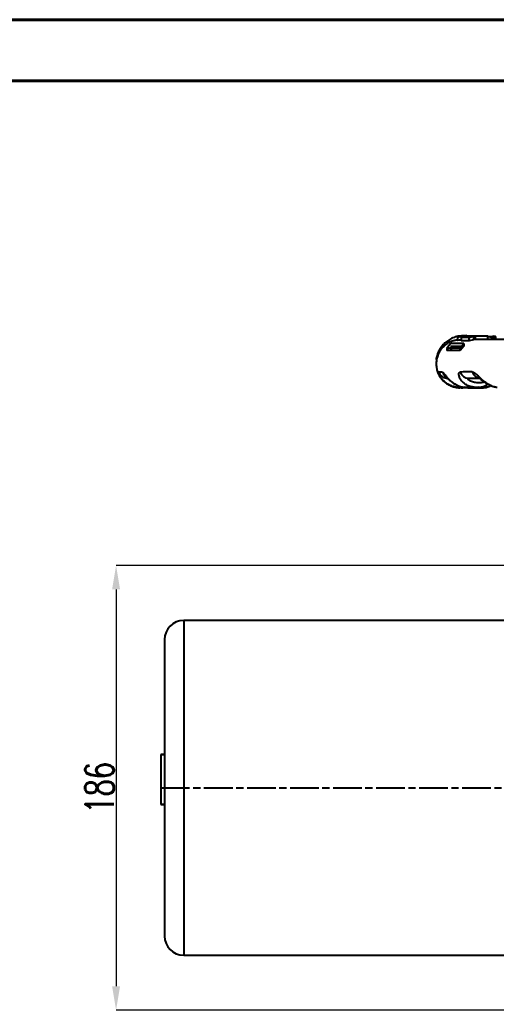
# Model space of a CAD drawing. Header units: millimetres. Extents: x 2404 to 4548, y 1024 to 2541.
# Drawn here: x 3567.4 to 3766.8, y 2126.4 to 2540.6 of the extents above; entities that cross this region are included whole.
import ezdxf

# ---------------------------------------------------------------- set-up
doc = ezdxf.new("R2010")
doc.units = ezdxf.units.MM
doc.linetypes.add('AM_ISO08W050', pattern=[18, 12, -1.5, 3, -1.5])
for name, color, linetype, lineweight in [('AM_5', 3, 'Continuous', 25), ('AM_7', 4, 'AM_ISO08W050', 25), ('AM_BOR', 7, 'Continuous', 50), ('粗实线', 7, 'Continuous', 40)]:
    doc.layers.add(name, color=color, linetype=linetype, lineweight=lineweight)
doc.styles.add('SLDTEXTSTYLE1', font='txt.shx', dxfattribs={"width": 0.7, "bigfont": 'gbcbig.shx'})
doc.dimstyles.new('SLDDIMSTYLE12$0', dxfattribs={"dimtxt": 12, "dimasz": 10, "dimexe": 0, "dimexo": 0.0625, "dimgap": 0.875, "dimtad": 1, "dimdec": 1, "dimlfac": 1.8, "dimrnd": 1e-09, "dimzin": 12, "dimdsep": 46, "dimtxsty": 'SLDTEXTSTYLE1', "dimcen": 0.09, "dimdle": 8.16, "dimclrd": 3, "dimclre": 3, "dimadec": 0, "dimazin": 3, "dimtfac": 1, "dimtdec": 1, "dimtofl": 0, "dimtmove": 0, "dimatfit": 3, "dimfxl": 0, "dimfrac": 2, "dimtolj": 1, "dimlwd": 5, "dimlwe": 5, "dimarcsym": 0})

# ---------------------------------------------------------------- blocks, each defined once
blk = doc.blocks.new('rA3')
at = {"layer": '粗实线'}
for p, q in [((753.384, 421.26), (333.384, 421.26)), ((748.384, 416.26), (358.384, 416.26))]:
    blk.add_line(p, q, dxfattribs=at)
blk = doc.blocks.new('*D46')
at = {"layer": 'AM_5', "color": 3, "lineweight": 5, "transparency": 16777216}
blk.add_line((3776.94, 2312.36), (3607.72, 2312.36), dxfattribs=at)
at = {"layer": 'AM_5', "color": 3, "linetype": 'Continuous', "lineweight": 5, "transparency": 16777216}
for p, q in [((3607.72, 2302.36), (3607.72, 2136.36)), ((3776.94, 2126.36), (3607.72, 2126.36))]:
    blk.add_line(p, q, dxfattribs=at)
at = {"layer": 'AM_5', "color": 3, "transparency": 16777216}
for points in [[(3606.06, 2302.36), (3609.39, 2302.36), (3607.72, 2312.36)], [(3606.06, 2136.36), (3609.39, 2136.36), (3607.72, 2126.36)]]:
    blk.add_solid(points, dxfattribs=at)
at = {"layer": 'Defpoints', "color": 0, "transparency": 16777216}
for p in [(3777, 2312.36), (3607.72, 2126.36), (3777, 2126.36)]:
    blk.add_point(p, dxfattribs=at)
at = {"layer": 'AM_5', "color": 0, "transparency": 16777216, "insert": (3600.85, 2219.36), "char_height": 12, "attachment_point": 5, "rotation": 90, "style": 'SLDTEXTSTYLE1'}
blk.add_mtext('\\A1;186', dxfattribs=at)

msp = doc.modelspace()

# ---------------------------------------------------------------- linework, layer by layer
at = {"color": 7, "linetype": 'Continuous', "lineweight": 25}
for p, q in [((3752.108, 2408.213), (3750.517, 2407.847)), ((3750.695, 2407.851), (3750.517, 2407.847)), ((3750.517, 2407.847), (3750.517, 2406.442)), ((3750.695, 2407.851), (3753.198, 2408.345)), ((3750.695, 2406.445), (3750.695, 2407.851)), ((3752.069, 2406.606), (3750.695, 2406.445)), ((3752.299, 2408.411), (3750.907, 2408.187)), ((3752.108, 2408.213), (3750.907, 2408.187)), ((3751.935, 2406.544), (3751.258, 2406.536)), ((3753.931, 2408.221), (3752.069, 2407.606)), ((3755.425, 2407.643), (3752.069, 2407.606)), ((3752.069, 2407.606), (3752.069, 2406.262)), ((3753.459, 2408.435), (3752.299, 2408.411)), ((3753.198, 2408.345), (3754.385, 2408.487)), ((3753.483, 2408.438), (3753.459, 2408.435)), ((3754.209, 2408.484), (3753.483, 2408.438)), ((3757.27, 2408.254), (3753.931, 2408.221)), ((3754.385, 2408.487), (3754.209, 2408.484)), ((3755.425, 2407.643), (3757.27, 2408.254)), ((3755.425, 2406.29), (3755.425, 2407.643)), ((3757.27, 2406.72), (3755.425, 2406.29)), ((3757.956, 2407.817), (3757.231, 2408.005)), ((3757.27, 2408.254), (3757.27, 2406.72)), ((3757.813, 2408.206), (3757.289, 2408.25)), ((3757.309, 2408.284), (3757.474, 2408.265)), ((3757.956, 2407.407), (3757.592, 2407.547)), ((3757.956, 2408.259), (3757.956, 2406.792)), ((3763.196, 2408.296), (3765.129, 2407.662)), ((3763.196, 2406.825), (3763.196, 2408.296)), ((3763.858, 2408.079), (3765.306, 2408.073)), ((3765.129, 2407.662), (3765.129, 2406.834)), ((3765.129, 2407.098), (3765.517, 2406.889)), ((3765.517, 2406.889), (3765.129, 2406.883)), ((3765.59, 2408.239), (3765.306, 2408.073)), ((3765.306, 2408.073), (3765.306, 2407.003)), ((3765.59, 2408.239), (3766.316, 2408.236)), ((3765.59, 2406.837), (3765.59, 2408.239)), ((3766.615, 2407.91), (3766.316, 2408.236)), ((3766.316, 2408.236), (3766.316, 2406.84)), ((3766.615, 2406.841), (3766.615, 2407.91)), ((3743.425, 2402.345), (3743.425, 2403.251)), ((3747.638, 2405.116), (3746.091, 2403.142)), ((3746.091, 2403.142), (3746.091, 2402.196)), ((3747.379, 2402.221), (3749.035, 2404.091)), ((3750.695, 2406.445), (3750.517, 2406.442)), ((3751.707, 2403.242), (3753.205, 2405.197)), ((3753.205, 2404.124), (3751.707, 2402.243)), ((3751.707, 2402.243), (3751.707, 2403.242)), ((3755.425, 2406.29), (3752.069, 2406.262)), ((3753.205, 2405.197), (3753.205, 2404.124)), ((3742.279, 2401.056), (3741.683, 2398.91)), ((3741.683, 2398.91), (3741.683, 2398.559)), ((3741.834, 2398.559), (3741.683, 2398.559)), ((3742.279, 2400.163), (3742.062, 2399.381)), ((3742.29, 2401.079), (3742.279, 2401.056)), ((3742.279, 2400.163), (3742.279, 2401.056)), ((3742.29, 2400.186), (3742.279, 2400.163)), ((3742.29, 2400.186), (3742.29, 2401.079)), ((3755.272, 2390.678), (3760.182, 2390.705)), ((3755.272, 2390.678), (3760.301, 2390.675)), ((3750.685, 2386.746), (3750.597, 2386.751)), ((3750.604, 2386.758), (3750.639, 2386.768)), ((3750.62, 2386.762), (3750.677, 2386.73)), ((3750.639, 2386.768), (3750.685, 2386.793)), ((3750.729, 2386.758), (3750.685, 2386.793)), ((3750.729, 2386.758), (3750.686, 2386.746)), ((3750.997, 2386.725), (3750.97, 2386.758)), ((3751.676, 2386.75), (3753.59, 2386.821)), ((3752.917, 2386.84), (3753.399, 2386.945)), ((3754.815, 2386.679), (3754.113, 2386.823)), ((3754.902, 2386.669), (3754.738, 2386.704)), ((3754.815, 2386.679), (3754.738, 2386.704)), ((3754.859, 2386.678), (3754.815, 2386.679)), ((3755.431, 2386.69), (3754.902, 2386.669)), ((3755.428, 2386.67), (3755.806, 2386.619)), ((3757.575, 2386.771), (3755.431, 2386.69)), ((3757.481, 2386.854), (3757.659, 2386.882)), ((3759.165, 2386.91), (3757.576, 2386.844)), ((3757.576, 2386.844), (3757.659, 2386.882)), ((3758.555, 2386.796), (3758.908, 2386.862)), ((3759.252, 2386.636), (3760.454, 2386.684)), ((3759.853, 2386.589), (3760.149, 2386.587)), ((3776.999, 2289.361), (3635.999, 2289.362)), ((3626.499, 2233.29), (3627.999, 2233.29)), ((3626.499, 2233.29), (3626.499, 2212.556)), ((3627.999, 2233.29), (3626.499, 2233.29)), ((3626.499, 2233.29), (3626.499, 2233.29)), ((3626.499, 2212.556), (3627.999, 2212.556)), ((3626.499, 2212.556), (3626.499, 2212.323)), ((3626.499, 2212.323), (3627.999, 2212.323)), ((3635.999, 2149.362), (3776.999, 2149.361))]:
    msp.add_line(p, q, dxfattribs=at)
at = {"color": 7, "linetype": 'Continuous', "lineweight": 25, "flags": 128}
msp.add_lwpolyline([(3635.999, 2289.362), (3635.999, 2289.184), (3635.999, 2288.649), (3635.999, 2287.762), (3635.999, 2286.526), (3635.999, 2284.948), (3635.999, 2283.036), (3635.999, 2280.799), (3635.999, 2278.25), (3635.999, 2275.4), (3635.999, 2272.264), (3635.999, 2268.859), (3635.999, 2265.202), (3635.999, 2261.311), (3635.999, 2257.207), (3635.999, 2252.909), (3635.999, 2248.441), (3635.999, 2243.824), (3635.999, 2239.083), (3635.999, 2234.241), (3635.999, 2229.324), (3635.999, 2224.356), (3635.999, 2219.362), (3635.999, 2214.368), (3635.999, 2209.4), (3635.999, 2204.482), (3635.999, 2199.641), (3635.999, 2194.899), (3635.999, 2190.283), (3635.999, 2185.814), (3635.999, 2181.517), (3635.999, 2177.412), (3635.999, 2173.522), (3635.999, 2169.864), (3635.999, 2166.459), (3635.999, 2163.324), (3635.999, 2160.474), (3635.999, 2157.924), (3635.999, 2155.688), (3635.999, 2153.775), (3635.999, 2152.197), (3635.999, 2150.962), (3635.999, 2150.074), (3635.999, 2149.54), (3635.999, 2149.362)], dxfattribs=at)
at = {"color": 7, "linetype": 'Continuous', "lineweight": 25}
for centre, radius, start, end in [((3745.647, 2280.74), 112.461, 90.67829, 91.46899), ((3746.495, 2394.578), 3.99, 200.7466, 269.94723), ((3748.049, 2394.592), 3.987, 200.53714, 238.92466), ((3775.392, -1507.098), 3900.426, 90.273673, 90.347423), ((3755.337, 2394.473), 3.796, 198.69099, 269.01094), ((3760.283, 2394.395), 3.692, 197.51104, 268.43264), ((3767.335, 3793.7), 1407.053, 269.518479, 269.594895), ((3635.999, 2281.362), 8, 89.99969, 179.99969), ((3635.999, 2157.362), 8, 179.99969, 269.99969)]:
    msp.add_arc(centre, radius, start, end, dxfattribs=at)
for points, knots in [([(3750.517, 2406.634), (3750.465, 2406.628), (3750.327, 2406.613), (3749.948, 2406.556), (3749.381, 2406.443), (3748.659, 2406.251), (3747.746, 2405.924), (3746.621, 2405.377), (3745.364, 2404.529), (3744.135, 2403.367), (3743.084, 2401.951), (3742.291, 2400.356), (3741.792, 2398.642), (3741.603, 2396.866), (3741.732, 2395.083), (3742.174, 2393.352), (3742.916, 2391.727), (3743.934, 2390.259), (3745.193, 2388.995), (3746.559, 2388.043), (3747.817, 2387.436), (3748.813, 2387.095), (3749.574, 2386.907), (3750.146, 2386.805), (3750.47, 2386.763), (3750.573, 2386.753), (3750.597, 2386.751)], [0, 0, 0, 0, 0.0148867, 0.0392673, 0.0620584, 0.0873333, 0.1182037, 0.1585511, 0.2087423, 0.2639748, 0.320539, 0.3773811, 0.4342854, 0.491206, 0.5481328, 0.6050646, 0.6620035, 0.7189518, 0.7759064, 0.832816, 0.878701, 0.9113007, 0.9380514, 0.963413, 0.9915051, 1, 1, 1, 1]), ([(3750.904, 2408.187), (3750.472, 2408.105), (3749.374, 2407.895), (3747.733, 2407.183), (3746.027, 2406.111), (3744.559, 2404.801), (3743.791, 2403.751), (3743.425, 2403.251)], [0, 0, 0, 0, 0.1436466, 0.3657796, 0.5794741, 0.7996194, 1, 1, 1, 1]), ([(3757.141, 2408.069), (3757.295, 2408.055), (3757.618, 2408.024), (3757.84, 2407.914), (3757.956, 2407.857)], [0, 0, 0, 0, 0.4794776, 1, 1, 1, 1]), ([(3757.141, 2407.878), (3757.232, 2407.861), (3757.549, 2407.799), (3757.787, 2407.698), (3757.956, 2407.625)], [0, 0, 0, 0, 0.2892723, 1, 1, 1, 1]), ([(3757.141, 2407.72), (3757.213, 2407.701), (3757.499, 2407.624), (3757.761, 2407.481), (3757.956, 2407.375)], [0, 0, 0, 0, 0.2547132, 1, 1, 1, 1]), ([(3757.956, 2408.129), (3757.955, 2408.129), (3757.735, 2408.195), (3757.502, 2408.175), (3757.27, 2408.155)], [0, 0, 0, 0, 0.0059339, 1, 1, 1, 1]), ([(3757.956, 2407.332), (3757.794, 2407.428), (3757.574, 2407.556), (3757.332, 2407.624), (3757.27, 2407.642)], [0, 0, 0, 0, 0.7422142, 1, 1, 1, 1]), ([(3912, 2407.039), (3909.602, 2407.039), (3906.22, 2407.039), (3901.217, 2407.038), (3896.926, 2407.037), (3891.822, 2407.036), (3886.48, 2407.035), (3880.914, 2407.033), (3875.212, 2407.03), (3869.426, 2407.027), (3863.602, 2407.023), (3857.772, 2407.019), (3851.965, 2407.014), (3846.205, 2407.009), (3840.514, 2407.003), (3834.91, 2406.997), (3829.409, 2406.99), (3824.028, 2406.983), (3818.778, 2406.976), (3813.674, 2406.967), (3808.727, 2406.959), (3803.947, 2406.95), (3799.344, 2406.941), (3794.928, 2406.931), (3790.706, 2406.921), (3786.686, 2406.911), (3782.874, 2406.9), (3779.277, 2406.889), (3775.899, 2406.878), (3772.744, 2406.867), (3769.816, 2406.856), (3767.117, 2406.844), (3764.648, 2406.832), (3762.408, 2406.821), (3760.403, 2406.809), (3758.679, 2406.798), (3757.715, 2406.79), (3757.27, 2406.787)], [0, 0, 0, 0, 0.0344071, 0.0485109, 0.0718894, 0.0961605, 0.1221805, 0.149305, 0.1772714, 0.2058697, 0.2349502, 0.2644009, 0.2941371, 0.3240924, 0.3542143, 0.3844599, 0.4147936, 0.445185, 0.4756078, 0.5060385, 0.5364555, 0.5668389, 0.5971695, 0.6274283, 0.6575964, 0.6876542, 0.7175815, 0.7473561, 0.7769545, 0.8063502, 0.8355137, 0.8644114, 0.8930048, 0.921249, 0.9490912, 0.9764687, 1, 1, 1, 1]), ([(3757.281, 2408.276), (3757.435, 2408.281), (3757.621, 2408.286), (3757.8, 2408.234), (3757.831, 2408.225)], [0, 0, 0, 0, 0.8253899, 1, 1, 1, 1]), ([(3763.196, 2408.296), (3762.152, 2408.29), (3760.058, 2408.279), (3758.658, 2408.266), (3757.956, 2408.259)], [0, 0, 0, 0, 0.4988559, 1, 1, 1, 1]), ([(3743.425, 2403.251), (3743.28, 2403.021), (3742.992, 2402.567), (3742.653, 2401.911), (3742.438, 2401.432), (3742.337, 2401.191), (3742.299, 2401.099), (3742.293, 2401.085), (3742.29, 2401.079)], [0, 0, 0, 0, 0.2914797, 0.5750699, 0.8079281, 0.8967748, 0.9490808, 1, 1, 1, 1]), ([(3743.999, 2403.096), (3743.996, 2403.093), (3743.755, 2402.891), (3743.589, 2402.616), (3743.425, 2402.345)], [0, 0, 0, 0, 0.01355435, 1, 1, 1, 1]), ([(3751.707, 2403.242), (3750.578, 2403.224), (3748.338, 2403.189), (3746.836, 2403.157), (3746.091, 2403.142)], [0, 0, 0, 0, 0.5039201, 1, 1, 1, 1]), ([(3753.205, 2405.197), (3752.087, 2405.183), (3749.866, 2405.155), (3748.377, 2405.129), (3747.638, 2405.116)], [0, 0, 0, 0, 0.5034187, 1, 1, 1, 1]), ([(3747.638, 2404.077), (3748.383, 2404.085), (3749.873, 2404.101), (3752.094, 2404.116), (3753.205, 2404.124)], [0, 0, 0, 0, 0.4999998, 1, 1, 1, 1]), ([(3751.707, 2402.243), (3750.586, 2402.235), (3748.346, 2402.22), (3746.842, 2402.204), (3746.091, 2402.196)], [0, 0, 0, 0, 0.5000002, 1, 1, 1, 1]), ([(3750.639, 2386.768), (3750.037, 2386.867), (3748.867, 2387.06), (3747.214, 2387.743), (3745.995, 2388.505), (3745.147, 2389.214), (3744.586, 2389.767), (3744.093, 2390.341), (3743.663, 2390.936), (3743.318, 2391.508), (3742.965, 2392.216), (3742.707, 2392.969), (3742.745, 2393.099), (3742.764, 2393.164)], [0, 0, 0, 0, 0.1284973, 0.2497639, 0.3799902, 0.4410033, 0.4995684, 0.5633982, 0.624473, 0.6884765, 0.7497189, 0.8750081, 1, 1, 1, 1]), ([(3744.315, 2393.193), (3744.431, 2393.131), (3744.664, 2393.006), (3745.317, 2392.111), (3746.048, 2391.179), (3746.758, 2390.393), (3747.53, 2389.629), (3748.422, 2388.897), (3749.412, 2388.252), (3750.467, 2387.683), (3751.879, 2387.113), (3753.048, 2386.921), (3753.65, 2386.823)], [0, 0, 0, 0, 0.1245331, 0.2497204, 0.3746604, 0.4358129, 0.4997369, 0.6193085, 0.6831267, 0.7499061, 0.8713351, 1, 1, 1, 1]), ([(3746.432, 2390.764), (3746.423, 2390.762), (3746.39, 2390.754), (3746.517, 2390.601), (3746.796, 2390.299), (3747.41, 2389.707), (3748.446, 2388.822), (3750.141, 2387.807), (3751.623, 2387.13), (3752.535, 2387.036), (3752.67, 2387.022)], [0, 0, 0, 0, 0.023323, 0.0856596, 0.1580207, 0.2430344, 0.4417407, 0.6789866, 0.9522608, 1, 1, 1, 1]), ([(3747.689, 2389.542), (3747.56, 2389.604), (3747.177, 2389.787), (3746.731, 2390.157), (3746.45, 2390.514), (3746.478, 2390.563), (3746.492, 2390.587)], [0, 0, 0, 0, 0.1407072, 0.4184993, 0.7090977, 1, 1, 1, 1]), ([(3757.481, 2386.854), (3756.914, 2386.952), (3755.812, 2387.143), (3754.3, 2387.825), (3753.228, 2388.587), (3752.519, 2389.296), (3752.073, 2389.85), (3751.709, 2390.426), (3751.428, 2391.022), (3751.245, 2391.596), (3751.133, 2392.305), (3751.222, 2393.061), (3751.568, 2393.192), (3751.742, 2393.257)], [0, 0, 0, 0, 0.12847248, 0.24975174, 0.3799936, 0.44100837, 0.49957067, 0.56339972, 0.6244689, 0.68847721, 0.74971847, 0.87501061, 1, 1, 1, 1]), ([(3761.844, 2389.012), (3761.704, 2388.971), (3760.936, 2388.748), (3759.52, 2388.702), (3757.683, 2388.837), (3756.253, 2389.27), (3755.389, 2389.802), (3755.011, 2390.245), (3754.978, 2390.605), (3755.174, 2390.654), (3755.272, 2390.678)], [0, 0, 0, 0, 0.0426739, 0.2343151, 0.4259587, 0.6169991, 0.7170695, 0.8085352, 0.9042176, 1, 1, 1, 1]), ([(3756.762, 2393.284), (3757.026, 2393.221), (3757.556, 2393.095), (3758.569, 2392.195), (3759.513, 2391.259), (3760.344, 2390.47), (3761.202, 2389.704), (3762.139, 2388.971), (3763.14, 2388.325), (3764.182, 2387.757), (3765.544, 2387.188), (3766.638, 2387), (3767.201, 2386.904)], [0, 0, 0, 0, 0.1245352, 0.2497123, 0.3746683, 0.4358121, 0.4997348, 0.6193036, 0.6831306, 0.7499247, 0.8713728, 1, 1, 1, 1]), ([(3760.397, 2390.546), (3760.352, 2390.533), (3760.199, 2390.489), (3760.132, 2390.414), (3760.235, 2390.243), (3760.509, 2389.999), (3760.85, 2389.727), (3761.314, 2389.379), (3762.403, 2388.604), (3763.985, 2387.742), (3765.599, 2387.124), (3766.4, 2387.051), (3766.594, 2387.033)], [0, 0, 0, 0, 0.0349153, 0.1182998, 0.1932785, 0.2622653, 0.3240599, 0.3768786, 0.4681528, 0.7421421, 0.9372986, 1, 1, 1, 1]), ([(3750.701, 2386.74), (3750.762, 2386.734), (3751.028, 2386.707), (3751.265, 2386.697), (3751.437, 2386.69), (3751.543, 2386.686)], [0, 0, 0, 0, 0.102874, 0.4498624, 1, 1, 1, 1]), ([(3753.546, 2386.883), (3753.522, 2386.876), (3752.63, 2386.585), (3751.667, 2386.673), (3750.729, 2386.758)], [0, 0, 0, 0, 0.0262577, 1, 1, 1, 1]), ([(3752.094, 2386.703), (3752.538, 2386.693), (3753.045, 2386.682), (3753.529, 2386.806), (3753.59, 2386.821)], [0, 0, 0, 0, 0.87522233, 1, 1, 1, 1]), ([(3753.425, 2386.859), (3753.405, 2386.855), (3753.186, 2386.81), (3752.897, 2386.779), (3752.561, 2386.739), (3752.468, 2386.734), (3752.414, 2386.731)], [0, 0, 0, 0, 0.02437842, 0.26552725, 0.57548966, 1, 1, 1, 1]), ([(3753.65, 2386.823), (3754.194, 2386.828), (3755.283, 2386.838), (3756.748, 2386.849), (3757.481, 2386.854)], [0, 0, 0, 0, 0.4993996, 1, 1, 1, 1]), ([(3757.576, 2386.844), (3756.845, 2386.839), (3755.38, 2386.828), (3754.29, 2386.818), (3753.745, 2386.813)], [0, 0, 0, 0, 0.4993996, 1, 1, 1, 1]), ([(3754.836, 2386.764), (3755.121, 2386.767), (3755.794, 2386.774), (3757.035, 2386.785), (3758.091, 2386.793), (3758.589, 2386.796)], [0, 0, 0, 0, 0.2805546, 0.6611713, 1, 1, 1, 1]), ([(3754.902, 2386.669), (3755.533, 2386.664), (3756.798, 2386.653), (3758.433, 2386.642), (3759.252, 2386.636)], [0, 0, 0, 0, 0.499399, 1, 1, 1, 1]), ([(3759.168, 2386.646), (3758.348, 2386.651), (3756.819, 2386.661), (3755.637, 2386.672), (3755.088, 2386.677)], [0, 0, 0, 0, 0.5361807, 1, 1, 1, 1]), ([(3758.908, 2386.862), (3759.965, 2386.956), (3761.594, 2387.101), (3762.98, 2387.937), (3763.466, 2388.231)], [0, 0, 0, 0, 0.6493093, 1, 1, 1, 1]), ([(3760.122, 2386.587), (3760.734, 2386.62), (3761.929, 2386.684), (3763.4, 2387.082), (3764.207, 2387.469), (3764.484, 2387.601)], [0, 0, 0, 0, 0.4074999, 0.7971073, 1, 1, 1, 1]), ([(3760.454, 2386.684), (3760.919, 2386.687), (3762.247, 2386.694), (3763.656, 2387.102), (3764.447, 2387.599), (3764.462, 2387.608)], [0, 0, 0, 0, 0.3456559, 0.9874843, 1, 1, 1, 1]), ([(3627.999, 2281.362), (3627.999, 2281.273), (3627.999, 2281.093), (3627.999, 2279.604), (3627.999, 2277.356), (3627.999, 2274.514), (3627.999, 2271.334), (3627.999, 2267.574), (3627.999, 2263.281), (3627.999, 2258.519), (3627.999, 2253.367), (3627.999, 2247.916), (3627.999, 2241.676), (3627.999, 2234.674), (3627.999, 2227.001), (3627.999, 2219.362), (3627.999, 2211.723), (3627.999, 2204.05), (3627.999, 2197.048), (3627.999, 2190.808), (3627.999, 2185.357), (3627.999, 2180.205), (3627.999, 2175.443), (3627.999, 2171.15), (3627.999, 2167.39), (3627.999, 2164.21), (3627.999, 2161.368), (3627.999, 2159.12), (3627.999, 2157.631), (3627.999, 2157.451), (3627.999, 2157.362)], [0, 0, 0, 0, 0.03881441, 0.07883249, 0.1199761, 0.15188795, 0.18430368, 0.21706425, 0.25, 0.28293574, 0.31569631, 0.34811204, 0.38002389, 0.4211651, 0.46118377, 0.5, 0.53881379, 0.57883249, 0.6199761, 0.65188795, 0.68430368, 0.71706425, 0.75, 0.78293574, 0.81569631, 0.84811204, 0.88002389, 0.9211651, 0.96118438, 1, 1, 1, 1])]:
    msp.add_open_spline(points, degree=3, knots=knots, dxfattribs=at)
at = {"layer": 'AM_7'}
msp.add_line((3626.499, 2219.361), (4264.716, 2219.361), dxfattribs=at)

# ---------------------------------------------------------------- block references
at = {"layer": 'AM_BOR', "xscale": 5.104687500000001, "yscale": 5.104687500000001, "zscale": 5.104687500000001}
msp.add_blockref('rA3', (702.104, 390.154), dxfattribs=at)

# ---------------------------------------------------------------- dimensions: what is measured, and where the dimension line sits
at = {"layer": 'AM_5'}
dim = msp.add_linear_dim(base=(3607.724, 2126.361), p1=(3776.999, 2312.361), p2=(3776.998, 2126.361), angle=90, dimstyle='SLDDIMSTYLE12$0', override={"dimlfac": 1, "dimpost": ''}, dxfattribs=at)
dim.commit()
dim.dimension.update_dxf_attribs({"geometry": '*D46', "text_midpoint": (3600.849, 2219.361)})

doc.saveas('drawing.dxf')
